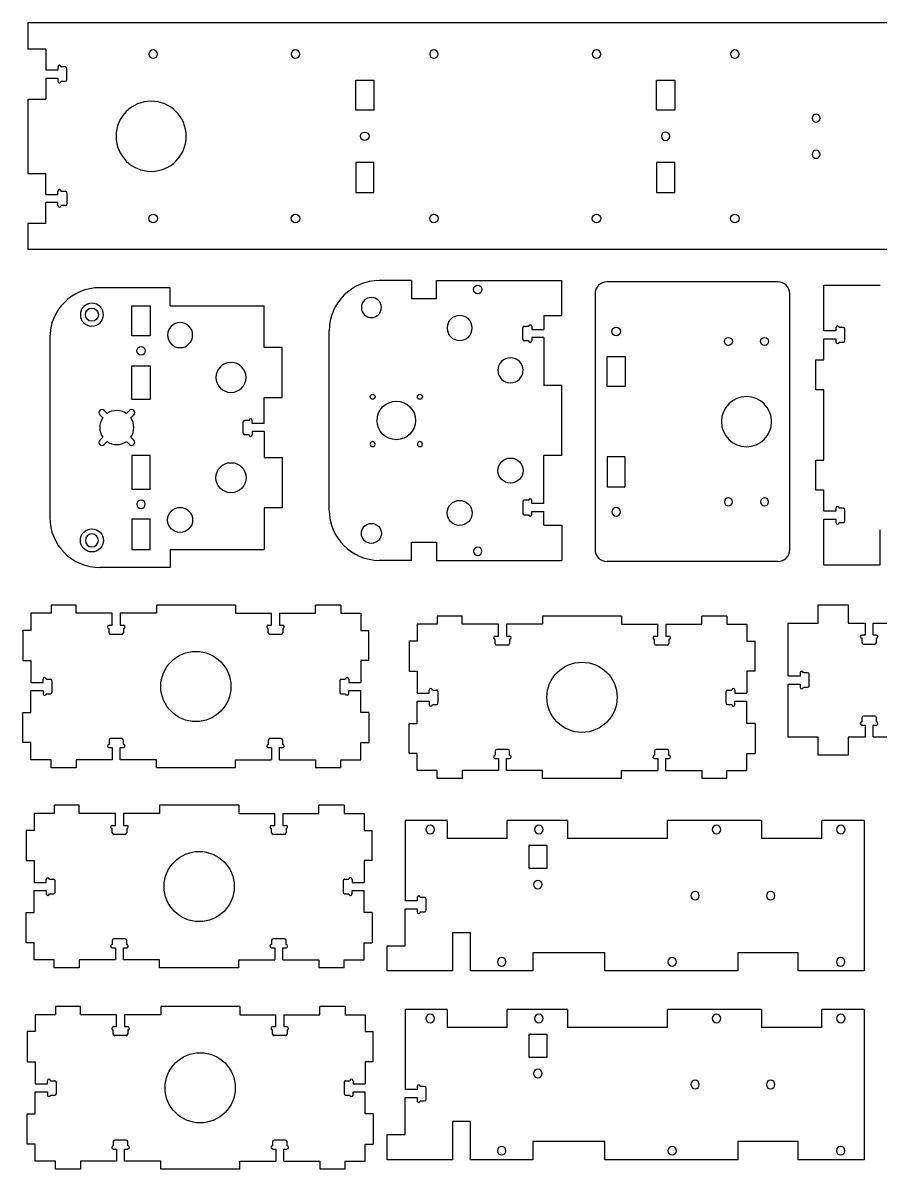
# Model space of a CAD drawing. Extents: x 54 to 2400, y 5311 to 6464.
# Drawn here: x 54 to 909, y 5311 to 6454 of the extents above; entities that cross this region are included whole.
import ezdxf

# ---------------------------------------------------------------- set-up
doc = ezdxf.new("R2010")
doc.units = 0
doc.layers.get('0').update_dxf_attribs({"color": 253, "linetype": 'CONTINUOUS'})

msp = doc.modelspace()

# ---------------------------------------------------------------- linework, layer by layer
at = {"color": 58}
for p, q in [((1631.2, 6454), (59.2, 6454)), ((59.2, 6454), (59.2, 6428)), ((77.2, 6428), (59.2, 6428)), ((77.2, 6428), (77.2, 6407)), ((89.2, 6407), (77.2, 6407)), ((89.2, 6410.2), (89.2, 6407)), ((96.6, 6410.2), (92.4, 6410.2)), ((98.2, 6397.4), (98.2, 6408.6)), ((77.2, 6399), (89.2, 6399)), ((77.2, 6399), (77.2, 6378)), ((89.2, 6399), (89.2, 6395.8)), ((92.4, 6395.8), (96.6, 6395.8)), ((386.2, 6367), (386.2, 6397)), ((386.2, 6397), (404.2, 6397)), ((404.2, 6397), (404.2, 6367)), ((686.2, 6367), (686.2, 6397)), ((686.2, 6397), (704.2, 6397)), ((704.2, 6397), (704.2, 6367)), ((59.2, 6378), (77.2, 6378)), ((59.2, 6378), (59.2, 6304)), ((404.2, 6367), (386.2, 6367)), ((704.2, 6367), (686.2, 6367)), ((386.2, 6315), (386.2, 6285)), ((404.2, 6315), (386.2, 6315)), ((404.2, 6285), (404.2, 6315)), ((686.2, 6315), (686.2, 6285)), ((704.2, 6315), (686.2, 6315)), ((704.2, 6285), (704.2, 6315)), ((59.2, 6304), (77.2, 6304)), ((77.2, 6283), (77.2, 6304)), ((77.2, 6283), (89.2, 6283)), ((77.2, 6254), (77.2, 6275)), ((89.2, 6275), (77.2, 6275)), ((89.2, 6283), (89.2, 6286.2)), ((89.2, 6271.8), (89.2, 6275)), ((92.4, 6286.2), (96.6, 6286.2)), ((98.2, 6284.6), (98.2, 6273.4)), ((386.2, 6285), (404.2, 6285)), ((686.2, 6285), (704.2, 6285)), ((96.6, 6271.8), (92.4, 6271.8)), ((77.2, 6254), (59.2, 6254)), ((59.2, 6254), (59.2, 6228)), ((1631.2, 6228), (59.2, 6228)), ((441.8, 6197.1), (409.8, 6197.1)), ((441.8, 6197.1), (441.8, 6179.1)), ((466.8, 6197.1), (591.7, 6197.1)), ((466.8, 6179.1), (466.8, 6197.1)), ((591.7, 6162.1), (591.7, 6197.1)), ((807, 6195.9), (636.8, 6195.9)), ((201.1, 6190), (131.1, 6190)), ((201.1, 6172), (201.1, 6190)), ((624.8, 6183.9), (624.8, 5928.9)), ((819, 5928.9), (819, 6183.9)), ((853, 6147), (853, 6192.5)), ((853, 6192.5), (909, 6192.5)), ((441.8, 6179.1), (466.8, 6179.1)), ((163.1, 6142), (163.1, 6172)), ((163.1, 6172), (181.1, 6172)), ((181.1, 6172), (181.1, 6142)), ((201.1, 6172), (295, 6172)), ((295, 6130.5), (295, 6172)), ((573.7, 6162.1), (591.7, 6162.1)), ((573.7, 6162.1), (573.7, 6148.3)), ((552.7, 6138.7), (552.7, 6149.9)), ((554.3, 6151.5), (558.5, 6151.5)), ((561.7, 6151.5), (561.7, 6148.3)), ((865, 6150.2), (865, 6147)), ((872.4, 6150.2), (868.2, 6150.2)), ((81.1, 6140), (81.1, 5961)), ((181.1, 6142), (163.1, 6142)), ((359.8, 5968.1), (359.8, 6147.1)), ((561.7, 6148.3), (573.7, 6148.3)), ((561.7, 6140.3), (561.7, 6137.1)), ((573.7, 6140.3), (561.7, 6140.3)), ((573.7, 6140.3), (573.7, 6092.6)), ((865, 6147), (853, 6147)), ((853, 6118), (853, 6139)), ((853, 6139), (865, 6139)), ((865, 6139), (865, 6135.8)), ((874, 6137.4), (874, 6148.6)), ((313, 6130.5), (295, 6130.5)), ((313, 6080.5), (313, 6130.5)), ((558.5, 6137.1), (554.3, 6137.1)), ((868.2, 6135.8), (872.4, 6135.8)), ((636.8, 6091.4), (636.8, 6121.4)), ((636.8, 6121.4), (654.8, 6121.4)), ((654.8, 6121.4), (654.8, 6091.4)), ((845, 6088), (845, 6118)), ((845, 6118), (853, 6118)), ((163.1, 6078.5), (163.1, 6112)), ((163.1, 6112), (181.1, 6112)), ((181.1, 6112), (181.1, 6078.5)), ((591.7, 6092.6), (573.7, 6092.6)), ((591.7, 6022.6), (591.7, 6092.6)), ((654.8, 6091.4), (636.8, 6091.4)), ((853, 6088), (845, 6088)), ((853, 6018), (853, 6088)), ((181.1, 6078.5), (163.1, 6078.5)), ((295, 6054.5), (295, 6080.5)), ((295, 6080.5), (313, 6080.5)), ((134, 6060.3), (130.9, 6063.3)), ((135.2, 6067.5), (138.2, 6064.5)), ((157.5, 6064.6), (160.7, 6067.6)), ((164.9, 6063.3), (161.9, 6060.3)), ((274, 6044.9), (274, 6056.1)), ((279.8, 6057.7), (275.6, 6057.7)), ((283, 6054.5), (283, 6057.7)), ((295, 6054.5), (283, 6054.5)), ((283, 6046.5), (283, 6043.3)), ((295, 6046.5), (283, 6046.5)), ((295, 6046.5), (295, 6020.5)), ((134, 6040.8), (130.9, 6037.8)), ((135.2, 6033.6), (138.2, 6036.6)), ((157.5, 6036.5), (160.7, 6033.5)), ((164.9, 6037.8), (161.9, 6040.8)), ((279.8, 6043.3), (275.6, 6043.3)), ((181.1, 6022.5), (163.1, 6022.5)), ((163.1, 6022.5), (163.1, 5989)), ((181.1, 5989), (181.1, 6022.5)), ((295, 6020.5), (313, 6020.5)), ((313, 6020.5), (313, 5970.5)), ((573.7, 5974.8), (573.7, 6022.6)), ((591.7, 6022.6), (573.7, 6022.6)), ((654.8, 6021.4), (636.8, 6021.4)), ((636.8, 6021.4), (636.8, 5991.4)), ((654.8, 5991.4), (654.8, 6021.4)), ((845, 5988), (845, 6018)), ((845, 6018), (853, 6018)), ((636.8, 5991.4), (654.8, 5991.4)), ((163.1, 5989), (181.1, 5989)), ((558.5, 5978), (554.3, 5978)), ((561.7, 5974.8), (561.7, 5978)), ((853, 5988), (845, 5988)), ((853, 5967), (853, 5988)), ((295, 5970.5), (295, 5929)), ((313, 5970.5), (295, 5970.5)), ((552.7, 5976.4), (552.7, 5965.2)), ((573.7, 5974.8), (561.7, 5974.8)), ((561.7, 5963.6), (561.7, 5966.8)), ((561.7, 5966.8), (573.7, 5966.8)), ((573.7, 5953.1), (573.7, 5966.8)), ((865, 5967), (853, 5967)), ((865, 5970.2), (865, 5967)), ((872.4, 5970.2), (868.2, 5970.2)), ((874, 5957.4), (874, 5968.6)), ((163.1, 5959), (163.1, 5929)), ((181.1, 5959), (163.1, 5959)), ((181.1, 5929), (181.1, 5959)), ((554.3, 5963.6), (558.5, 5963.6)), ((853, 5913.5), (853, 5959)), ((853, 5959), (865, 5959)), ((865, 5959), (865, 5955.8)), ((868.2, 5955.8), (872.4, 5955.8)), ((573.7, 5953.1), (591.7, 5953.1)), ((591.7, 5953.1), (591.7, 5918.1)), ((909, 5913.5), (909, 5948.5)), ((441.8, 5918.1), (441.8, 5936.1)), ((441.8, 5936.1), (466.8, 5936.1)), ((466.8, 5936.1), (466.8, 5918.1)), ((163.1, 5929), (181.1, 5929)), ((201.1, 5929), (201.1, 5911)), ((201.1, 5929), (295, 5929)), ((201.1, 5911), (131.1, 5911)), ((441.8, 5918.1), (409.8, 5918.1)), ((466.8, 5918.1), (591.7, 5918.1)), ((807, 5916.9), (636.8, 5916.9)), ((853, 5913.5), (909, 5913.5)), ((82.4, 5865.3), (62.4, 5865.3)), ((62.4, 5865.3), (62.4, 5848.3)), ((107.4, 5873.3), (82.4, 5873.3)), ((82.4, 5873.3), (82.4, 5865.3)), ((107.4, 5865.3), (107.4, 5873.3)), ((143.4, 5865.3), (107.4, 5865.3)), ((143.4, 5853.3), (143.4, 5865.3)), ((151.4, 5865.3), (151.4, 5853.3)), ((187.4, 5865.3), (151.4, 5865.3)), ((266.2, 5873.3), (187.4, 5873.3)), ((187.4, 5873.3), (187.4, 5865.3)), ((266.2, 5873.3), (266.2, 5865.3)), ((266.2, 5865.3), (302.2, 5865.3)), ((302.2, 5853.3), (302.2, 5865.3)), ((310.2, 5865.3), (310.2, 5853.3)), ((310.2, 5865.3), (346.2, 5865.3)), ((371.2, 5873.3), (346.2, 5873.3)), ((346.2, 5865.3), (346.2, 5873.3)), ((371.2, 5873.3), (371.2, 5865.3)), ((371.2, 5865.3), (391.2, 5865.3)), ((391.2, 5865.3), (391.2, 5848.3)), ((847.3, 5855.6), (847.3, 5873.6)), ((847.3, 5873.6), (877.3, 5873.6)), ((877.3, 5873.6), (877.3, 5855.6)), ((140.2, 5853.3), (143.4, 5853.3)), ((151.4, 5853.3), (154.6, 5853.3)), ((299, 5853.3), (302.2, 5853.3)), ((310.2, 5853.3), (313.4, 5853.3)), ((467.4, 5854.5), (447.4, 5854.5)), ((447.4, 5854.5), (447.4, 5837.5)), ((492.4, 5862.5), (467.4, 5862.5)), ((467.4, 5862.5), (467.4, 5854.5)), ((492.4, 5854.5), (492.4, 5862.5)), ((528.4, 5854.5), (492.4, 5854.5)), ((528.4, 5842.5), (528.4, 5854.5)), ((536.4, 5854.5), (536.4, 5842.5)), ((572.4, 5854.5), (536.4, 5854.5)), ((651.3, 5862.5), (572.4, 5862.5)), ((572.4, 5862.5), (572.4, 5854.5)), ((651.3, 5862.5), (651.3, 5854.5)), ((651.3, 5854.5), (687.3, 5854.5)), ((687.3, 5842.5), (687.3, 5854.5)), ((695.3, 5854.5), (695.3, 5842.5)), ((695.3, 5854.5), (731.3, 5854.5)), ((756.3, 5862.5), (731.3, 5862.5)), ((731.3, 5854.5), (731.3, 5862.5)), ((756.3, 5862.5), (756.3, 5854.5)), ((756.3, 5854.5), (776.3, 5854.5)), ((776.3, 5854.5), (776.3, 5837.5)), ((817.3, 5855.6), (847.3, 5855.6)), ((817.3, 5802.7), (817.3, 5855.6)), ((877.3, 5855.6), (894.1, 5855.6)), ((894.1, 5855.6), (894.1, 5843.6)), ((902.1, 5855.6), (975.5, 5855.6)), ((902.1, 5843.6), (902.1, 5855.6)), ((54.4, 5848.3), (54.4, 5818.3)), ((62.4, 5848.3), (54.4, 5848.3)), ((140.2, 5845.9), (140.2, 5850.1)), ((153, 5844.3), (141.8, 5844.3)), ((154.6, 5850.1), (154.6, 5845.9)), ((299, 5845.9), (299, 5850.1)), ((311.8, 5844.3), (300.6, 5844.3)), ((313.4, 5850.1), (313.4, 5845.9)), ((391.2, 5848.3), (399.2, 5848.3)), ((399.2, 5818.3), (399.2, 5848.3)), ((525.2, 5842.5), (528.4, 5842.5)), ((536.4, 5842.5), (539.6, 5842.5)), ((684.1, 5842.5), (687.3, 5842.5)), ((695.3, 5842.5), (698.5, 5842.5)), ((894.1, 5843.6), (890.9, 5843.6)), ((905.3, 5843.6), (902.1, 5843.6)), ((439.4, 5837.5), (439.4, 5807.5)), ((447.4, 5837.5), (439.4, 5837.5)), ((525.2, 5835.1), (525.2, 5839.3)), ((538, 5833.5), (526.8, 5833.5)), ((539.6, 5839.3), (539.6, 5835.1)), ((684.1, 5835.1), (684.1, 5839.3)), ((696.9, 5833.5), (685.7, 5833.5)), ((698.5, 5839.3), (698.5, 5835.1)), ((776.3, 5837.5), (784.3, 5837.5)), ((784.3, 5807.5), (784.3, 5837.5)), ((890.9, 5840.4), (890.9, 5836.2)), ((892.5, 5834.6), (903.7, 5834.6)), ((905.3, 5836.2), (905.3, 5840.4)), ((54.4, 5818.3), (62.4, 5818.3)), ((62.4, 5818.3), (62.4, 5796.3)), ((399.2, 5818.3), (391.2, 5818.3)), ((391.2, 5818.3), (391.2, 5796.3)), ((439.4, 5807.5), (447.4, 5807.5)), ((447.4, 5807.5), (447.4, 5785.5)), ((784.3, 5807.5), (776.3, 5807.5)), ((776.3, 5807.5), (776.3, 5785.5)), ((62.4, 5796.3), (74.4, 5796.3)), ((74.4, 5796.3), (74.4, 5799.5)), ((77.6, 5799.5), (81.8, 5799.5)), ((83.4, 5786.7), (83.4, 5797.9)), ((370.2, 5797.9), (370.2, 5786.7)), ((371.8, 5799.5), (376, 5799.5)), ((379.2, 5799.5), (379.2, 5796.3)), ((379.2, 5796.3), (391.2, 5796.3)), ((829.3, 5802.7), (817.3, 5802.7)), ((829.3, 5805.9), (829.3, 5802.7)), ((836.7, 5805.9), (832.5, 5805.9)), ((838.3, 5793.1), (838.3, 5804.3)), ((62.4, 5788.3), (74.4, 5788.3)), ((62.4, 5766.3), (62.4, 5788.3)), ((74.4, 5788.3), (74.4, 5785.1)), ((77.6, 5785.1), (81.8, 5785.1)), ((371.8, 5785.1), (376, 5785.1)), ((379.2, 5788.3), (391.2, 5788.3)), ((379.2, 5785.1), (379.2, 5788.3)), ((391.2, 5766.3), (391.2, 5788.3)), ((447.4, 5785.5), (459.4, 5785.5)), ((459.4, 5785.5), (459.4, 5788.7)), ((462.6, 5788.7), (466.8, 5788.7)), ((468.4, 5775.9), (468.4, 5787.1)), ((755.3, 5787.1), (755.3, 5775.9)), ((756.9, 5788.7), (761.1, 5788.7)), ((764.3, 5788.7), (764.3, 5785.5)), ((764.3, 5785.5), (776.3, 5785.5)), ((817.3, 5794.7), (829.3, 5794.7)), ((817.3, 5741.8), (817.3, 5794.7)), ((829.3, 5794.7), (829.3, 5791.5)), ((832.5, 5791.5), (836.7, 5791.5)), ((447.4, 5777.5), (459.4, 5777.5)), ((447.4, 5755.5), (447.4, 5777.5)), ((459.4, 5777.5), (459.4, 5774.3)), ((462.6, 5774.3), (466.8, 5774.3)), ((756.9, 5774.3), (761.1, 5774.3)), ((764.3, 5777.5), (776.3, 5777.5)), ((764.3, 5774.3), (764.3, 5777.5)), ((776.3, 5755.5), (776.3, 5777.5)), ((54.4, 5766.3), (62.4, 5766.3)), ((54.4, 5736.3), (54.4, 5766.3)), ((399.2, 5766.3), (391.2, 5766.3)), ((399.2, 5766.3), (399.2, 5736.3)), ((890.9, 5761.2), (890.9, 5757)), ((903.7, 5762.8), (892.5, 5762.8)), ((905.3, 5757), (905.3, 5761.2)), ((439.4, 5755.5), (447.4, 5755.5)), ((439.4, 5725.5), (439.4, 5755.5)), ((784.3, 5755.5), (776.3, 5755.5)), ((784.3, 5755.5), (784.3, 5725.5)), ((890.9, 5753.8), (894.1, 5753.8)), ((894.1, 5753.8), (894.1, 5741.8)), ((902.1, 5741.8), (902.1, 5753.8)), ((902.1, 5753.8), (905.3, 5753.8)), ((140.2, 5738.7), (140.2, 5734.5)), ((153, 5740.3), (141.8, 5740.3)), ((154.6, 5734.5), (154.6, 5738.7)), ((299, 5738.7), (299, 5734.5)), ((311.8, 5740.3), (300.6, 5740.3)), ((313.4, 5734.5), (313.4, 5738.7)), ((847.3, 5741.8), (817.3, 5741.8)), ((847.3, 5723.8), (847.3, 5741.8)), ((894.1, 5741.8), (877.3, 5741.8)), ((877.3, 5741.8), (877.3, 5723.8)), ((975.5, 5741.8), (902.1, 5741.8)), ((62.4, 5736.3), (54.4, 5736.3)), ((62.4, 5719.3), (62.4, 5736.3)), ((140.2, 5731.3), (143.4, 5731.3)), ((143.4, 5731.3), (143.4, 5719.3)), ((151.4, 5731.3), (154.6, 5731.3)), ((151.4, 5719.3), (151.4, 5731.3)), ((299, 5731.3), (302.2, 5731.3)), ((302.2, 5731.3), (302.2, 5719.3)), ((310.2, 5731.3), (313.4, 5731.3)), ((310.2, 5719.3), (310.2, 5731.3)), ((391.2, 5719.3), (391.2, 5736.3)), ((391.2, 5736.3), (399.2, 5736.3)), ((525.2, 5727.9), (525.2, 5723.7)), ((538, 5729.5), (526.8, 5729.5)), ((539.6, 5723.7), (539.6, 5727.9)), ((684.1, 5727.9), (684.1, 5723.7)), ((696.9, 5729.5), (685.7, 5729.5)), ((698.5, 5723.7), (698.5, 5727.9)), ((82.4, 5719.3), (62.4, 5719.3)), ((82.4, 5711.3), (82.4, 5719.3)), ((107.4, 5719.3), (107.4, 5711.3)), ((143.4, 5719.3), (107.4, 5719.3)), ((187.4, 5719.3), (151.4, 5719.3)), ((187.4, 5711.3), (187.4, 5719.3)), ((266.2, 5711.3), (266.2, 5719.3)), ((266.2, 5719.3), (302.2, 5719.3)), ((310.2, 5719.3), (346.2, 5719.3)), ((346.2, 5719.3), (346.2, 5711.3)), ((371.2, 5711.3), (371.2, 5719.3)), ((371.2, 5719.3), (391.2, 5719.3)), ((447.4, 5725.5), (439.4, 5725.5)), ((447.4, 5708.5), (447.4, 5725.5)), ((525.2, 5720.5), (528.4, 5720.5)), ((528.4, 5720.5), (528.4, 5708.5)), ((536.4, 5720.5), (539.6, 5720.5)), ((536.4, 5708.5), (536.4, 5720.5)), ((684.1, 5720.5), (687.3, 5720.5)), ((687.3, 5720.5), (687.3, 5708.5)), ((695.3, 5720.5), (698.5, 5720.5)), ((695.3, 5708.5), (695.3, 5720.5)), ((776.3, 5708.5), (776.3, 5725.5)), ((776.3, 5725.5), (784.3, 5725.5)), ((877.3, 5723.8), (847.3, 5723.8)), ((107.4, 5711.3), (82.4, 5711.3)), ((266.2, 5711.3), (187.4, 5711.3)), ((371.2, 5711.3), (346.2, 5711.3)), ((467.4, 5708.5), (447.4, 5708.5)), ((467.4, 5700.5), (467.4, 5708.5)), ((492.4, 5708.5), (492.4, 5700.5)), ((528.4, 5708.5), (492.4, 5708.5)), ((572.4, 5708.5), (536.4, 5708.5)), ((572.4, 5700.5), (572.4, 5708.5)), ((651.3, 5700.5), (651.3, 5708.5)), ((651.3, 5708.5), (687.3, 5708.5)), ((695.3, 5708.5), (731.3, 5708.5)), ((731.3, 5708.5), (731.3, 5700.5)), ((756.3, 5700.5), (756.3, 5708.5)), ((756.3, 5708.5), (776.3, 5708.5)), ((492.4, 5700.5), (467.4, 5700.5)), ((651.3, 5700.5), (572.4, 5700.5)), ((756.3, 5700.5), (731.3, 5700.5)), ((110.6, 5673.8), (85.6, 5673.8)), ((85.6, 5673.8), (85.6, 5665.8)), ((110.6, 5665.8), (110.6, 5673.8)), ((269.5, 5673.8), (190.6, 5673.8)), ((190.6, 5673.8), (190.6, 5665.8)), ((269.5, 5673.8), (269.5, 5665.8)), ((374.5, 5673.8), (349.5, 5673.8)), ((349.5, 5665.8), (349.5, 5673.8)), ((374.5, 5673.8), (374.5, 5665.8)), ((85.6, 5665.8), (65.6, 5665.8)), ((65.6, 5665.8), (65.6, 5648.8)), ((146.6, 5665.8), (110.6, 5665.8)), ((146.6, 5653.8), (146.6, 5665.8)), ((154.6, 5665.8), (154.6, 5653.8)), ((190.6, 5665.8), (154.6, 5665.8)), ((269.5, 5665.8), (305.5, 5665.8)), ((305.5, 5653.8), (305.5, 5665.8)), ((313.5, 5665.8), (313.5, 5653.8)), ((313.5, 5665.8), (349.5, 5665.8)), ((374.5, 5665.8), (394.5, 5665.8)), ((394.5, 5665.8), (394.5, 5648.8)), ((477.2, 5658.7), (435.4, 5658.7)), ((435.4, 5658.7), (435.4, 5578.7)), ((477.2, 5658.7), (477.2, 5640.7)), ((597.2, 5658.7), (537.2, 5658.7)), ((537.2, 5640.7), (537.2, 5658.7)), ((597.2, 5658.7), (597.2, 5640.7)), ((790.9, 5658.7), (697.2, 5658.7)), ((697.2, 5640.7), (697.2, 5658.7)), ((790.9, 5658.7), (790.9, 5640.7)), ((893.2, 5658.7), (850.9, 5658.7)), ((850.9, 5640.7), (850.9, 5658.7)), ((893.2, 5658.7), (893.2, 5508.8)), ((57.6, 5648.8), (57.6, 5618.8)), ((65.6, 5648.8), (57.6, 5648.8)), ((143.4, 5653.8), (146.6, 5653.8)), ((143.4, 5646.4), (143.4, 5650.6)), ((154.6, 5653.8), (157.8, 5653.8)), ((157.8, 5650.6), (157.8, 5646.4)), ((302.3, 5653.8), (305.5, 5653.8)), ((302.3, 5646.4), (302.3, 5650.6)), ((313.5, 5653.8), (316.7, 5653.8)), ((316.7, 5650.6), (316.7, 5646.4)), ((394.5, 5648.8), (402.5, 5648.8)), ((402.5, 5618.8), (402.5, 5648.8)), ((156.2, 5644.8), (145, 5644.8)), ((315.1, 5644.8), (303.9, 5644.8)), ((537.2, 5640.7), (477.2, 5640.7)), ((697.2, 5640.7), (597.2, 5640.7)), ((850.9, 5640.7), (790.9, 5640.7)), ((558.7, 5633.9), (558.7, 5610.7)), ((558.7, 5633.9), (576.7, 5633.9)), ((576.7, 5633.9), (576.7, 5610.7)), ((57.6, 5618.8), (65.6, 5618.8)), ((65.6, 5618.8), (65.6, 5596.8)), ((402.5, 5618.8), (394.5, 5618.8)), ((394.5, 5618.8), (394.5, 5596.8)), ((576.7, 5610.7), (558.7, 5610.7)), ((65.6, 5596.8), (77.6, 5596.8)), ((77.6, 5596.8), (77.6, 5600)), ((80.8, 5600), (85, 5600)), ((86.6, 5587.2), (86.6, 5598.4)), ((373.5, 5598.4), (373.5, 5587.2)), ((375.1, 5600), (379.3, 5600)), ((382.5, 5600), (382.5, 5596.8)), ((382.5, 5596.8), (394.5, 5596.8)), ((65.6, 5588.8), (77.6, 5588.8)), ((65.6, 5566.8), (65.6, 5588.8)), ((77.6, 5588.8), (77.6, 5585.6)), ((80.8, 5585.6), (85, 5585.6)), ((375.1, 5585.6), (379.3, 5585.6)), ((382.5, 5588.8), (394.5, 5588.8)), ((382.5, 5585.6), (382.5, 5588.8)), ((394.5, 5566.8), (394.5, 5588.8)), ((447.4, 5578.7), (435.4, 5578.7)), ((447.4, 5581.9), (447.4, 5578.7)), ((454.8, 5581.9), (450.6, 5581.9)), ((456.4, 5569.1), (456.4, 5580.3)), ((57.6, 5566.8), (65.6, 5566.8)), ((57.6, 5536.8), (57.6, 5566.8)), ((402.5, 5566.8), (394.5, 5566.8)), ((402.5, 5566.8), (402.5, 5536.8)), ((435.4, 5570.7), (447.4, 5570.7)), ((435.4, 5533.8), (435.4, 5570.7)), ((447.4, 5570.7), (447.4, 5567.5)), ((450.6, 5567.5), (454.8, 5567.5)), ((482.7, 5546.8), (482.7, 5508.8)), ((500.7, 5546.8), (482.7, 5546.8)), ((500.7, 5508.8), (500.7, 5546.8)), ((65.6, 5536.8), (57.6, 5536.8)), ((65.6, 5519.8), (65.6, 5536.8)), ((143.4, 5539.2), (143.4, 5535)), ((156.2, 5540.8), (145, 5540.8)), ((157.8, 5535), (157.8, 5539.2)), ((302.3, 5539.2), (302.3, 5535)), ((315.1, 5540.8), (303.9, 5540.8)), ((316.7, 5535), (316.7, 5539.2)), ((394.5, 5519.8), (394.5, 5536.8)), ((394.5, 5536.8), (402.5, 5536.8)), ((417.4, 5533.8), (435.4, 5533.8)), ((417.4, 5508.8), (417.4, 5533.8)), ((143.4, 5531.8), (146.6, 5531.8)), ((146.6, 5531.8), (146.6, 5519.8)), ((154.6, 5531.8), (157.8, 5531.8)), ((154.6, 5519.8), (154.6, 5531.8)), ((302.3, 5531.8), (305.5, 5531.8)), ((305.5, 5531.8), (305.5, 5519.8)), ((313.5, 5531.8), (316.7, 5531.8)), ((313.5, 5519.8), (313.5, 5531.8)), ((562.7, 5526.8), (562.7, 5508.8)), ((634.7, 5526.8), (562.7, 5526.8)), ((634.7, 5508.8), (634.7, 5526.8)), ((767.2, 5526.8), (767.2, 5508.8)), ((827.2, 5526.8), (767.2, 5526.8)), ((827.2, 5508.8), (827.2, 5526.8)), ((85.6, 5519.8), (65.6, 5519.8)), ((85.6, 5511.8), (85.6, 5519.8)), ((110.6, 5511.8), (85.6, 5511.8)), ((110.6, 5519.8), (110.6, 5511.8)), ((146.6, 5519.8), (110.6, 5519.8)), ((190.6, 5519.8), (154.6, 5519.8)), ((190.6, 5511.8), (190.6, 5519.8)), ((269.5, 5511.8), (190.6, 5511.8)), ((269.5, 5511.8), (269.5, 5519.8)), ((269.5, 5519.8), (305.5, 5519.8)), ((313.5, 5519.8), (349.5, 5519.8)), ((349.5, 5519.8), (349.5, 5511.8)), ((374.5, 5511.8), (349.5, 5511.8)), ((374.5, 5511.8), (374.5, 5519.8)), ((374.5, 5519.8), (394.5, 5519.8)), ((482.7, 5508.8), (417.4, 5508.8)), ((562.7, 5508.8), (500.7, 5508.8)), ((767.2, 5508.8), (634.7, 5508.8)), ((893.2, 5508.8), (827.2, 5508.8)), ((86.7, 5465), (66.7, 5465)), ((66.7, 5465), (66.7, 5448.1)), ((111.7, 5473.1), (86.7, 5473.1)), ((86.7, 5473.1), (86.7, 5465)), ((111.7, 5465), (111.7, 5473.1)), ((147.7, 5465), (111.7, 5465)), ((147.7, 5453.1), (147.7, 5465)), ((155.7, 5465), (155.7, 5453.1)), ((191.7, 5465), (155.7, 5465)), ((270.5, 5473.1), (191.7, 5473.1)), ((191.7, 5473.1), (191.7, 5465)), ((270.5, 5473.1), (270.5, 5465)), ((270.5, 5465), (306.5, 5465)), ((306.5, 5453.1), (306.5, 5465)), ((314.5, 5465), (314.5, 5453.1)), ((314.5, 5465), (350.5, 5465)), ((375.5, 5473.1), (350.5, 5473.1)), ((350.5, 5465), (350.5, 5473.1)), ((375.5, 5473.1), (375.5, 5465)), ((375.5, 5465), (395.5, 5465)), ((395.5, 5465), (395.5, 5448.1)), ((477.2, 5470.2), (435.4, 5470.2)), ((435.4, 5470.2), (435.4, 5390.3)), ((477.2, 5470.2), (477.2, 5452.2)), ((597.2, 5470.2), (537.2, 5470.2)), ((537.2, 5452.2), (537.2, 5470.2)), ((597.2, 5470.2), (597.2, 5452.2)), ((790.9, 5470.2), (697.2, 5470.2)), ((697.2, 5452.2), (697.2, 5470.2)), ((790.9, 5470.2), (790.9, 5452.2)), ((893.2, 5470.2), (850.9, 5470.2)), ((850.9, 5452.2), (850.9, 5470.2)), ((893.2, 5470.2), (893.2, 5320.4)), ((144.5, 5453.1), (147.7, 5453.1)), ((155.7, 5453.1), (158.9, 5453.1)), ((303.3, 5453.1), (306.5, 5453.1)), ((314.5, 5453.1), (317.7, 5453.1)), ((537.2, 5452.2), (477.2, 5452.2)), ((697.2, 5452.2), (597.2, 5452.2)), ((850.9, 5452.2), (790.9, 5452.2)), ((58.7, 5448.1), (58.7, 5418.1)), ((66.7, 5448.1), (58.7, 5448.1)), ((144.5, 5445.6), (144.5, 5449.8)), ((157.3, 5444.1), (146.1, 5444.1)), ((158.9, 5449.8), (158.9, 5445.6)), ((303.3, 5445.6), (303.3, 5449.8)), ((316.1, 5444.1), (304.9, 5444.1)), ((317.7, 5449.8), (317.7, 5445.6)), ((395.5, 5448.1), (403.5, 5448.1)), ((403.5, 5418.1), (403.5, 5448.1)), ((558.7, 5445.5), (558.7, 5422.3)), ((558.7, 5445.5), (576.7, 5445.5)), ((576.7, 5445.5), (576.7, 5422.3)), ((58.7, 5418.1), (66.7, 5418.1)), ((66.7, 5418.1), (66.7, 5396.1)), ((403.5, 5418.1), (395.5, 5418.1)), ((395.5, 5418.1), (395.5, 5396.1)), ((576.7, 5422.3), (558.7, 5422.3)), ((66.7, 5396.1), (78.7, 5396.1)), ((78.7, 5396.1), (78.7, 5399.2)), ((81.9, 5399.2), (86.1, 5399.2)), ((87.7, 5386.4), (87.7, 5397.6)), ((374.5, 5397.6), (374.5, 5386.4)), ((376.1, 5399.2), (380.3, 5399.2)), ((383.5, 5399.2), (383.5, 5396.1)), ((383.5, 5396.1), (395.5, 5396.1)), ((66.7, 5388.1), (78.7, 5388.1)), ((66.7, 5366), (66.7, 5388.1)), ((78.7, 5388.1), (78.7, 5384.9)), ((81.9, 5384.9), (86.1, 5384.9)), ((376.1, 5384.9), (380.3, 5384.9)), ((383.5, 5388.1), (395.5, 5388.1)), ((383.5, 5384.9), (383.5, 5388.1)), ((395.5, 5366), (395.5, 5388.1)), ((447.4, 5390.3), (435.4, 5390.3)), ((447.4, 5393.5), (447.4, 5390.3)), ((454.8, 5393.5), (450.6, 5393.5)), ((456.4, 5380.7), (456.4, 5391.9)), ((435.4, 5382.3), (447.4, 5382.3)), ((435.4, 5345.4), (435.4, 5382.3)), ((447.4, 5382.3), (447.4, 5379.1)), ((450.6, 5379.1), (454.8, 5379.1)), ((58.7, 5366), (66.7, 5366)), ((58.7, 5336), (58.7, 5366)), ((403.5, 5366), (395.5, 5366)), ((403.5, 5366), (403.5, 5336)), ((482.7, 5358.4), (482.7, 5320.4)), ((500.7, 5358.4), (482.7, 5358.4)), ((500.7, 5320.4), (500.7, 5358.4)), ((144.5, 5338.4), (144.5, 5334.2)), ((157.3, 5340), (146.1, 5340)), ((158.9, 5334.2), (158.9, 5338.4)), ((303.3, 5338.4), (303.3, 5334.2)), ((316.1, 5340), (304.9, 5340)), ((317.7, 5334.2), (317.7, 5338.4)), ((417.4, 5345.4), (435.4, 5345.4)), ((417.4, 5320.4), (417.4, 5345.4)), ((562.7, 5338.4), (562.7, 5320.4)), ((634.7, 5338.4), (562.7, 5338.4)), ((634.7, 5320.4), (634.7, 5338.4)), ((767.2, 5338.4), (767.2, 5320.4)), ((827.2, 5338.4), (767.2, 5338.4)), ((827.2, 5320.4), (827.2, 5338.4)), ((66.7, 5336), (58.7, 5336)), ((66.7, 5319.1), (66.7, 5336)), ((144.5, 5331), (147.7, 5331)), ((147.7, 5331), (147.7, 5319.1)), ((155.7, 5331), (158.9, 5331)), ((155.7, 5319.1), (155.7, 5331)), ((303.3, 5331), (306.5, 5331)), ((306.5, 5331), (306.5, 5319.1)), ((314.5, 5331), (317.7, 5331)), ((314.5, 5319.1), (314.5, 5331)), ((395.5, 5319.1), (395.5, 5336)), ((395.5, 5336), (403.5, 5336)), ((86.7, 5319.1), (66.7, 5319.1)), ((86.7, 5311.1), (86.7, 5319.1)), ((111.7, 5319.1), (111.7, 5311.1)), ((147.7, 5319.1), (111.7, 5319.1)), ((191.7, 5319.1), (155.7, 5319.1)), ((191.7, 5311.1), (191.7, 5319.1)), ((270.5, 5311.1), (270.5, 5319.1)), ((270.5, 5319.1), (306.5, 5319.1)), ((314.5, 5319.1), (350.5, 5319.1)), ((350.5, 5319.1), (350.5, 5311.1)), ((375.5, 5311.1), (375.5, 5319.1)), ((375.5, 5319.1), (395.5, 5319.1)), ((482.7, 5320.4), (417.4, 5320.4)), ((562.7, 5320.4), (500.7, 5320.4)), ((767.2, 5320.4), (634.7, 5320.4)), ((893.2, 5320.4), (827.2, 5320.4)), ((111.7, 5311.1), (86.7, 5311.1)), ((270.5, 5311.1), (191.7, 5311.1)), ((375.5, 5311.1), (350.5, 5311.1))]:
    msp.add_line(p, q, dxfattribs=at)
at = {"color": 58, "extrusion": (2.90566e-15, -3.07027e-15, -1)}
for centre, radius in [((-184.2, 6423), 4.25), ((-326.2, 6423), 4.25), ((-464.2, 6423), 4.25), ((-626.2, 6423), 4.25), ((-764.2, 6423), 4.25), ((-182.2, 6341), 35), ((-845.2, 6359), 4), ((-695.2, 6341), 4.25), ((-845.2, 6323), 4)]:
    msp.add_circle(centre, radius, dxfattribs=at)
at = {"color": 58}
for centre, radius in [((395.2, 6341), 4.25), ((184.2, 6259), 4.25), ((326.2, 6259), 4.25), ((464.2, 6259), 4.25), ((626.2, 6259), 4.25), ((764.2, 6259), 4.25), ((507.8, 6188.1), 4.25), ((123.1, 6163.1), 6.5), ((645.8, 6146.4), 4.25), ((757.8, 6136.4), 4), ((793.8, 6136.4), 4), ((172.1, 6127), 4.25), ((403.1, 6081.2), 2.5), ((450.2, 6081.2), 2.5), ((426.6, 6057.6), 19.2), ((261.8, 6000.5), 15), ((540.5, 6007.6), 12.5), ((489.8, 5965.4), 12.5), ((211.1, 5958.4), 12.5), ((401.8, 5945), 10), ((123.1, 5938), 11.5), ((226.8, 5792.3), 35), ((611.8, 5781.5), 35), ((230.1, 5592.8), 35), ((231.1, 5392.1), 35)]:
    msp.add_circle(centre, radius, dxfattribs=at)
at = {"color": 58, "extrusion": (5.21368e-15, -2.80702e-17, -1)}
for centre, radius in [((-123.1, 6163.1), 11.5), ((-172.1, 5974), 4.25), ((-123.1, 5938), 6.5)]:
    msp.add_circle(centre, radius, dxfattribs=at)
at = {"color": 58, "extrusion": (-5.57014e-15, 3.23109e-15, -1)}
msp.add_circle((-401.8, 6170.2), 10, dxfattribs=at)
at = {"color": 58, "extrusion": (3.51068e-15, 3.23109e-15, -1)}
for centre, radius in [((-489.8, 6149.8), 12.5), ((-540.5, 6107.6), 12.5), ((-403.1, 6034), 2.5), ((-450.2, 6034), 2.5), ((-507.8, 5927.1), 4.25)]:
    msp.add_circle(centre, radius, dxfattribs=at)
at = {"color": 58, "extrusion": (-3.85277e-15, -2.80702e-17, -1)}
for centre, radius in [((-211.1, 6142.7), 12.5), ((-261.8, 6100.5), 15)]:
    msp.add_circle(centre, radius, dxfattribs=at)
at = {"color": 58, "extrusion": (-1.6634e-16, 6.86736e-15, -1)}
for centre, radius in [((-775.8, 6056.4), 25), ((-757.8, 5976.4), 4), ((-793.8, 5976.4), 4), ((-645.8, 5966.4), 4.25)]:
    msp.add_circle(centre, radius, dxfattribs=at)
at = {"color": 58, "extrusion": (-7.01949e-15, -3.33067e-15, -1)}
for centre in [(-460.4, 5649.7), (-568.7, 5649.7), (-745.9, 5649.7), (-869.9, 5649.7), (-567.7, 5594.7), (-724.5, 5583.7), (-799.9, 5583.7), (-531.7, 5517.8), (-701.7, 5517.8), (-869.7, 5517.8), (-460.4, 5461.2), (-568.7, 5461.2), (-745.9, 5461.2), (-869.9, 5461.2), (-567.7, 5406.3), (-724.5, 5395.3), (-799.9, 5395.3), (-531.7, 5329.4), (-701.7, 5329.4), (-869.7, 5329.4)]:
    msp.add_circle(centre, 4.25, dxfattribs=at)
at = {"color": 58}
for centre, radius, start, end in [((90.8, 6410.2), 1.6, 360, 180), ((96.6, 6408.6), 1.6, 360, 90), ((90.8, 6395.8), 1.6, 180, 360), ((96.6, 6397.4), 1.6, 270, 0), ((90.8, 6286.2), 1.6, 0, 180), ((96.6, 6284.6), 1.6, 360, 90), ((90.8, 6271.8), 1.6, 180, 0), ((96.6, 6273.4), 1.6, 270, 0), ((409.8, 6147.1), 50, 90, 180), ((636.8, 6183.9), 12, 90, 180), ((807, 6183.9), 12, 0, 90), ((131.1, 6140), 50, 90, 180), ((554.3, 6149.9), 1.6, 90, 180), ((560.1, 6151.5), 1.6, 360, 180), ((866.6, 6150.2), 1.6, 360, 180), ((872.4, 6148.6), 1.6, 360, 90), ((554.3, 6138.7), 1.6, 180, 270), ((560.1, 6137.1), 1.6, 180, 360), ((866.6, 6135.8), 1.6, 180, 360), ((872.4, 6137.4), 1.6, 270, 0), ((133.1, 6065.4), 3, 45, 225), ((147.9, 6050.5), 17, 145.1642, 214.8358), ((147.9, 6050.5), 17, 55.7956, 124.8358), ((162.8, 6065.4), 3, 315, 132.583), ((147.9, 6050.5), 17, 325.1642, 34.8358), ((281.4, 6057.7), 1.6, 360, 180), ((275.6, 6056.1), 1.6, 90, 180), ((133.1, 6035.7), 3, 135, 315), ((147.9, 6050.5), 17, 235.1642, 304.2044), ((162.8, 6035.7), 3, 227.417, 45), ((275.6, 6044.9), 1.6, 180, 270), ((281.4, 6043.3), 1.6, 180, 360), ((554.3, 5976.4), 1.6, 90, 180), ((560.1, 5978), 1.6, 360, 180), ((409.8, 5968.1), 50, 180, 270), ((866.6, 5970.2), 1.6, 360, 180), ((872.4, 5968.6), 1.6, 360, 90), ((131.1, 5961), 50, 180, 270), ((554.3, 5965.2), 1.6, 180, 270), ((560.1, 5963.6), 1.6, 180, 360), ((866.6, 5955.8), 1.6, 180, 0), ((872.4, 5957.4), 1.6, 270, 0), ((636.8, 5928.9), 12, 180, 270), ((807, 5928.9), 12, 270, 360), ((140.2, 5851.7), 1.6, 90, 270), ((154.6, 5851.7), 1.6, 270, 90), ((299, 5851.7), 1.6, 90, 270), ((313.4, 5851.7), 1.6, 270, 90), ((141.8, 5845.9), 1.6, 180, 270), ((153, 5845.9), 1.6, 270, 360), ((300.6, 5845.9), 1.6, 180, 270), ((311.8, 5845.9), 1.6, 270, 360), ((525.2, 5840.9), 1.6, 90, 270), ((539.6, 5840.9), 1.6, 270, 90), ((684.1, 5840.9), 1.6, 90, 270), ((698.5, 5840.9), 1.6, 270, 90), ((890.9, 5842), 1.6, 90, 270), ((905.3, 5842), 1.6, 270, 90), ((526.8, 5835.1), 1.6, 180, 270), ((538, 5835.1), 1.6, 270, 360), ((685.7, 5835.1), 1.6, 180, 270), ((696.9, 5835.1), 1.6, 270, 360), ((892.5, 5836.2), 1.6, 180, 270), ((903.7, 5836.2), 1.6, 270, 0), ((830.9, 5805.9), 1.6, 360, 180), ((76, 5799.5), 1.6, 360, 180), ((81.8, 5797.9), 1.6, 360, 90), ((371.8, 5797.9), 1.6, 90, 180), ((377.6, 5799.5), 1.6, 360, 180), ((836.7, 5804.3), 1.6, 360, 90), ((76, 5785.1), 1.6, 180, 360), ((81.8, 5786.7), 1.6, 270, 0), ((371.8, 5786.7), 1.6, 180, 270), ((377.6, 5785.1), 1.6, 180, 360), ((461, 5788.7), 1.6, 360, 180), ((466.8, 5787.1), 1.6, 360, 90), ((756.9, 5787.1), 1.6, 90, 180), ((762.7, 5788.7), 1.6, 360, 180), ((830.9, 5791.5), 1.6, 180, 360), ((836.7, 5793.1), 1.6, 270, 0), ((461, 5774.3), 1.6, 180, 360), ((466.8, 5775.9), 1.6, 270, 0), ((756.9, 5775.9), 1.6, 180, 270), ((762.7, 5774.3), 1.6, 180, 360), ((892.5, 5761.2), 1.6, 90, 180), ((903.7, 5761.2), 1.6, 360, 90), ((890.9, 5755.4), 1.6, 90, 270), ((905.3, 5755.4), 1.6, 270, 90), ((141.8, 5738.7), 1.6, 90, 180), ((153, 5738.7), 1.6, 360, 90), ((300.6, 5738.7), 1.6, 90, 180), ((311.8, 5738.7), 1.6, 360, 90), ((140.2, 5732.9), 1.6, 90, 270), ((154.6, 5732.9), 1.6, 270, 90), ((299, 5732.9), 1.6, 90, 270), ((313.4, 5732.9), 1.6, 270, 90), ((526.8, 5727.9), 1.6, 90, 180), ((538, 5727.9), 1.6, 360, 90), ((685.7, 5727.9), 1.6, 90, 180), ((696.9, 5727.9), 1.6, 360, 90), ((525.2, 5722.1), 1.6, 90, 270), ((539.6, 5722.1), 1.6, 270, 90), ((684.1, 5722.1), 1.6, 90, 270), ((698.5, 5722.1), 1.6, 270, 90), ((143.4, 5652.2), 1.6, 90, 270), ((145, 5646.4), 1.6, 180, 270), ((156.2, 5646.4), 1.6, 270, 360), ((157.8, 5652.2), 1.6, 270, 90), ((302.3, 5652.2), 1.6, 90, 270), ((303.9, 5646.4), 1.6, 180, 270), ((315.1, 5646.4), 1.6, 270, 360), ((316.7, 5652.2), 1.6, 270, 90), ((79.2, 5600), 1.6, 360, 180), ((380.9, 5600), 1.6, 360, 180), ((85, 5598.4), 1.6, 360, 90), ((375.1, 5598.4), 1.6, 90, 180), ((79.2, 5585.6), 1.6, 180, 360), ((85, 5587.2), 1.6, 270, 0), ((375.1, 5587.2), 1.6, 180, 270), ((380.9, 5585.6), 1.6, 180, 360), ((449, 5581.9), 1.6, 0, 180), ((454.8, 5580.3), 1.6, 360, 90), ((449, 5567.5), 1.6, 180, 0), ((454.8, 5569.1), 1.6, 270, 0), ((143.4, 5533.4), 1.6, 90, 270), ((145, 5539.2), 1.6, 90, 180), ((156.2, 5539.2), 1.6, 360, 90), ((157.8, 5533.4), 1.6, 270, 90), ((302.3, 5533.4), 1.6, 90, 270), ((303.9, 5539.2), 1.6, 90, 180), ((315.1, 5539.2), 1.6, 360, 90), ((316.7, 5533.4), 1.6, 270, 90), ((144.5, 5451.4), 1.6, 90, 270), ((158.9, 5451.4), 1.6, 270, 90), ((303.3, 5451.4), 1.6, 90, 270), ((317.7, 5451.4), 1.6, 270, 90), ((146.1, 5445.6), 1.6, 180, 270), ((157.3, 5445.6), 1.6, 270, 360), ((304.9, 5445.6), 1.6, 180, 270), ((316.1, 5445.6), 1.6, 270, 360), ((80.3, 5399.2), 1.6, 360, 180), ((86.1, 5397.6), 1.6, 360, 90), ((376.1, 5397.6), 1.6, 90, 180), ((381.9, 5399.2), 1.6, 360, 180), ((449, 5393.5), 1.6, 0, 180), ((80.3, 5384.9), 1.6, 180, 360), ((86.1, 5386.4), 1.6, 270, 0), ((376.1, 5386.4), 1.6, 180, 270), ((381.9, 5384.9), 1.6, 180, 360), ((454.8, 5391.9), 1.6, 360, 90), ((449, 5379.1), 1.6, 180, 0), ((454.8, 5380.7), 1.6, 270, 0), ((146.1, 5338.4), 1.6, 90, 180), ((157.3, 5338.4), 1.6, 360, 90), ((304.9, 5338.4), 1.6, 90, 180), ((316.1, 5338.4), 1.6, 360, 90), ((144.5, 5332.7), 1.6, 90, 270), ((158.9, 5332.7), 1.6, 270, 90), ((303.3, 5332.7), 1.6, 90, 270), ((317.7, 5332.7), 1.6, 270, 90)]:
    msp.add_arc(centre, radius, start, end, dxfattribs=at)

doc.saveas('drawing.dxf')
